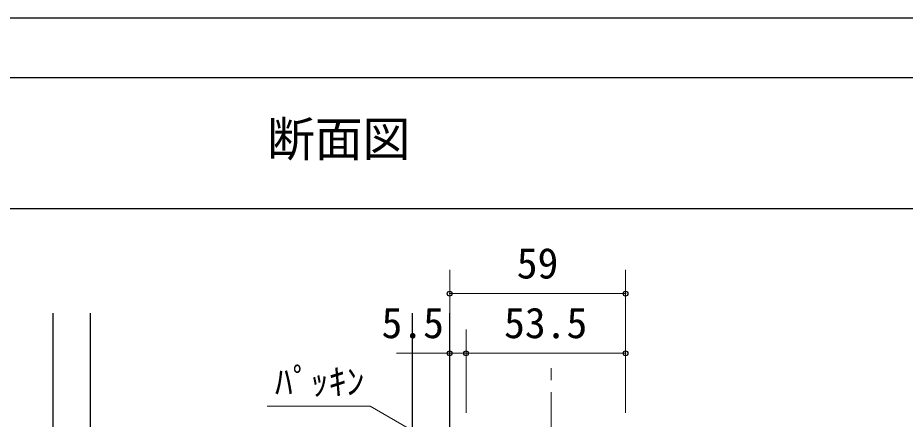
# Model space of a CAD drawing. Units: millimetres at full size; details may follow other scales. Extents: x -800 to 800, y -560 to 560.
# Drawn here: x -421.7 to -123.9, y 425.4 to 560 of the extents above; entities that cross this region are included whole.
import ezdxf
from ezdxf.enums import TextEntityAlignment as Align

# ---------------------------------------------------------------- set-up
doc = ezdxf.new("R2010")
doc.units = ezdxf.units.MM
doc.header["$LTSCALE"] = 4
doc.header["$PDMODE"] = 32
doc.header["$PDSIZE"] = 1.6
doc.linetypes.add('CHAIN1', pattern=[8, 5, -1, 1, -1])
doc.layers.add('0-0', color=7, linetype='Continuous', lineweight=25)
doc.layers.add('2-0', color=7, linetype='Continuous', lineweight=25)
doc.styles.add('ＭＳ ゴシック', font='')
doc.styles.get('ＭＳ ゴシック').set_extended_font_data('MS Gothic')

msp = doc.modelspace()

# ---------------------------------------------------------------- linework, layer by layer
at = {"layer": '0-0'}
for p, q in [((-780, 540), (152, 540)), ((-780, 496), (152, 496))]:
    msp.add_line(p, q, dxfattribs=at)
msp.add_lwpolyline([(-800, 560), (800, 560), (800, -560)], dxfattribs=at)
at = {"layer": '2-0', "color": 4, "lineweight": 9}
for p, q in [((-276.768, 475.5), (-276.768, 447.5)), ((-217.768, 475.5), (-217.768, 447.5)), ((-276.768, 467.5), (-217.768, 467.5)), ((-276.768, 455.5), (-276.768, 427.5)), ((-271.268, 455.5), (-271.268, 427.5)), ((-217.768, 455.5), (-217.768, 427.5)), ((-294.563, 447.5), (-271.268, 447.5)), ((-271.268, 447.5), (-217.768, 447.5)), ((-303.44, 429.831), (-337.989, 429.831)), ((-274.056, 412.866), (-303.44, 429.831))]:
    msp.add_line(p, q, dxfattribs=at)
at = {"layer": '2-0'}
for p, q in [((-409.768, 373.5), (-409.768, 461)), ((-397.268, 373.5), (-397.268, 461)), ((-289.268, 373.5), (-289.268, 461)), ((-276.768, 373.5), (-276.768, 461))]:
    msp.add_line(p, q, dxfattribs=at)
at = {"layer": '2-0', "color": 4, "linetype": 'CHAIN1', "lineweight": 9}
msp.add_line((-242.768, 158.5), (-242.768, 444.036), dxfattribs=at)
at = {"layer": '2-0', "color": 4}
for p in [(-276.768, 467.5), (-217.768, 467.5), (-276.768, 447.5), (-271.268, 447.5), (-217.768, 447.5)]:
    msp.add_point(p, dxfattribs=at)

# ---------------------------------------------------------------- texts
at = {"layer": '0-0', "style": 'ＭＳ ゴシック'}
msp.add_text('断面図', height=11.73, dxfattribs=at).set_placement((-338, 510), align=Align.BOTTOM_LEFT)
at = {"layer": '2-0', "style": 'ＭＳ ゴシック'}
for s, height, p in [('59', 10.26, (-254.268, 469.5)), ('5.5', 10.26, (-299.632, 449.5)), ('53.5', 10.26, (-258.518, 449.5)), ('ﾊﾟｯｷﾝ', 8.798, (-335.384, 430.956))]:
    msp.add_text(s, height=height, dxfattribs=at).set_placement(p, align=Align.BOTTOM_LEFT)

doc.saveas('drawing.dxf')
